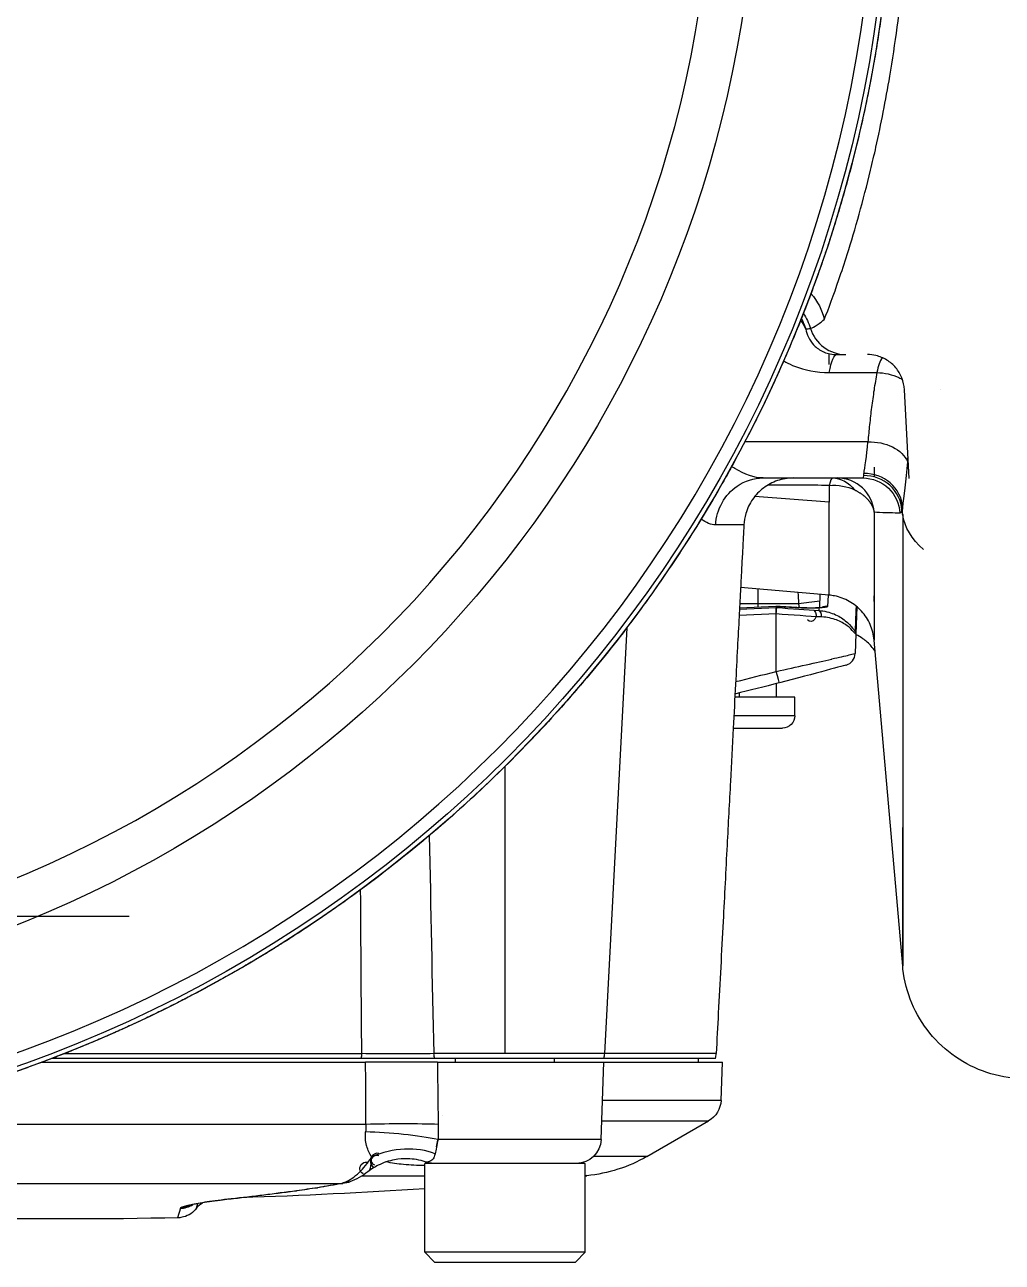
# Model space of a CAD drawing. Header units: millimetres. Extents: x 553637 to 584936, y 5008 to 53898.
# Drawn here: x 560039.1 to 560118.2, y 37616 to 37716.2 of the extents above; entities that cross this region are included whole.
import ezdxf

# ---------------------------------------------------------------- set-up
doc = ezdxf.new("R2010")
doc.units = ezdxf.units.MM
doc.header["$LTSCALE"] = 10
doc.header["$MEASUREMENT"] = 0
doc.layers.add('2', color=2, linetype='Continuous')

msp = doc.modelspace()

# ---------------------------------------------------------------- linework, layer by layer
at = {"layer": '2', "extrusion": (-1, 1.31047e-06, 1.33332e-29)}
for p, q in [((560108.25, 37707.57), (560108.25, 37707.57)), ((560108.26, 37707.6), (560108.26, 37707.6)), ((560104.19, 37688.69), (560104.19, 37689.55)), ((560104.81, 37689.49), (560105.54, 37689.49)), ((560104.2, 37688.02), (560108.06, 37688.02)), ((560110.66, 37679.44), (560110.28, 37686.64)), ((560107.33, 37682.41), (560097.37, 37682.41)), ((560107.83, 37680.37), (560107.83, 37679.57)), ((560098.84, 37679.49), (560106.93, 37679.49)), ((560104.19, 37678.89), (560104.19, 37677.53)), ((560109.8, 37678.27), (560109.8, 37678.27)), ((560104.19, 37677.53), (560098.17, 37677.99)), ((560110.14, 37676.53), (560110.08, 37676.9)), ((560104.19, 37673.78), (560104.19, 37673.78)), ((560104.19, 37670), (560097.02, 37670.63)), ((560098.41, 37670.51), (560098.41, 37669.33)), ((560098.41, 37669.33), (560101.73, 37669.33)), ((560103.43, 37668.99), (560103.47, 37670.07)), ((560104.1, 37670.01), (560104.06, 37669.09)), ((560099.9, 37668.49), (560096.9, 37668.35)), ((560096.93, 37668.87), (560099.91, 37669.01)), ((560099.88, 37669.08), (560096.94, 37668.94)), ((560099.88, 37669.08), (560096.94, 37668.94)), ((560099.91, 37668.49), (560099.9, 37668.49)), ((560099.91, 37669.01), (560099.95, 37669)), ((560099.91, 37663.83), (560099.91, 37668.49)), ((560103.35, 37668.98), (560103.35, 37668.76)), ((560106.43, 37669.07), (560106.36, 37666.86)), ((560087.81, 37667.36), (560086, 37632.88)), ((560106.36, 37666.86), (560106.3, 37665.28)), ((560110.14, 37639.97), (560107.83, 37666.37)), ((560099.91, 37662.83), (560099.91, 37661.74)), ((560101.41, 37661.74), (560096.56, 37661.74)), ((560096.91, 37662.08), (560096.91, 37661.74)), ((560101.41, 37660.24), (560101.41, 37661.74)), ((560101.41, 37660.24), (560096.48, 37660.24)), ((560096.43, 37659.24), (560100.41, 37659.24)), ((560077.96, 37632.88), (560077.96, 37656.13)), ((560040.5, 37632.19), (560066.68, 37632.19)), ((560042.31, 37632.88), (560066.34, 37632.88)), ((560042.61, 37632.88), (560042.61, 37633)), ((560072.49, 37632.19), (560095.55, 37632.19)), ((560073.96, 37632.19), (560073.96, 37632.49)), ((560081.2, 37632.88), (560081.2, 37632.88)), ((560081.96, 37632.19), (560081.96, 37632.49)), ((560084.43, 37632.49), (560084.43, 37632.49)), ((560084.48, 37632.88), (560084.48, 37632.88)), ((560085.74, 37625.92), (560085.96, 37632.19)), ((560093.61, 37632.19), (560093.61, 37632.49)), ((560095.44, 37629.09), (560095.55, 37632.19)), ((560095.44, 37629.09), (560085.85, 37629.09)), ((560066.7, 37627.14), (560022.08, 37627.14)), ((560085.8, 37627.43), (560094.44, 37627.43)), ((560089.44, 37624.55), (560094.44, 37627.43)), ((560085.74, 37625.92), (560072.54, 37625.92)), ((560089.44, 37624.55), (560085.13, 37624.55)), ((560084.46, 37623.99), (560071.46, 37623.99)), ((560071.46, 37616.79), (560071.46, 37623.99)), ((560084.46, 37616.79), (560084.46, 37623.99)), ((560020.61, 37622.35), (560064.6, 37622.35)), ((560066.41, 37622.99), (560071.46, 37622.99)), ((560084.46, 37622.99), (560084.59, 37622.99)), ((560061.27, 37621.81), (560061.27, 37621.81)), ((560051.69, 37620.36), (560051.46, 37619.58)), ((560052.75, 37620.71), (560052.75, 37620.71)), ((560053, 37620.36), (560053.11, 37620.74)), ((560084.46, 37616.79), (560071.46, 37616.79)), ((560072.26, 37615.99), (560071.46, 37616.79)), ((560083.66, 37615.99), (560084.46, 37616.79)), ((560072.26, 37615.99), (560083.66, 37615.99))]:
    msp.add_line(p, q, dxfattribs=at)
at = {"layer": '2'}
msp.add_line((560047.56, 37643.99, 9.82), (559987.56, 37643.99, 9.82), dxfattribs=at)
for centre, radius, start, end in [((560003.41, 37731.49), 91.36, 281.878, 78.1218), ((560003.41, 37731.49), 104.56, 276.2287, 353.7751), ((560105.3, 37665.31), 1, 285.6247, 357.9999), ((560030.02, 37934.45), 279.5, 283.7853, 284.4794), ((560093.05, 37632.99), 2, 345.5366, 356.9975)]:
    msp.add_arc(centre, radius, start, end, dxfattribs=at)
at = {"layer": '2', "extrusion": (3.3667e-22, 2.56909e-16, -1)}
for centre, radius, start, end in [((-560003.41, 37731.49), 105.99, 185.6479, 264.351), ((-560003.41, 37731.49), 105.63, 186.2249, 263.7714), ((-560003.41, 37731.49), 94.9, 188.0915, 261.884), ((-560030.02, 37934.49), 280.5, 255.5206, 256.2759), ((-560100.41, 37660.24), 1, 180.0001, 270.0001), ((-560093.44, 37629.16), 2, 182.0001, 240.0001), ((-560083.74, 37625.99), 2, 182.0001, 270.0001), ((-560072.18, 37625.99), 2, 270.0001, 290.1323), ((-560083.44, 37634.94), 12, 240.0001, 264.5206), ((-560042.61, 38060.63), 439.64, 264.5206, 264.5373), ((-560042.61, 38060.63), 439.64, 266.2371, 268.1745), ((-560054.59, 37619.15), 2, 37.4524, 56.0325), ((-560042.61, 38028.58), 409.09, 268.7485, 271.2516)]:
    msp.add_arc(centre, radius, start, end, dxfattribs=at)
for centre, major_axis, ratio, start_param, end_param in [((560102.14, 37731.4), (3.43, -64.98), 0.069768, -1.148788, -1.148787), ((560104.81, 37684.49), (0, -5), 0.173648, 2.356194, 3.141593), ((560107.69, 37680.29), (-2.99, 0.26), 0.705778, 1.385951, 2.777127), ((560104.44, 37676.49), (0, -3), 0.818599, 3.141622, 3.963812), ((560109.72, 37679.43), (4.61, -87.75), 0.000112, -1.557676, -1.557665), ((560109.22, 37689.95), (-0.7, 13.31), 0.069693, 2.877929, 2.948303), ((560103.89, 37669.12), (3.98, 0.34), 0.116108, -2.133383, -1.670532), ((560099.89, 37669.22), (4.01, 0.19), 0.034841, 1.491244, 1.574127), ((560099.91, 37668.58), (-0.024, 0.499), 0.001662, -0.034867, 0), ((560102.71, 37668.38), (0.037, -0.499), 0.846688, 3.924845, 7.066437), ((560099.91, 37663.86), (-0.25, 0.968), 0.008731, 3.141593, 4.678592), ((560065.44, 37632.99), (0, -2), 0.452614, 4.764779, 4.964822), ((560072.28, 37625.99), (0, -2), 0.981911, 3.477588, 3.477861), ((560066.69, 37623.61), (-0.298, -0.402), 0.918941, -0.243296, 2.898297), ((560055.33, 37620.58), (-3.64, -0.24), 0.111565, 0.042403, 0.279639)]:
    msp.add_ellipse(centre, major_axis=major_axis, ratio=ratio, start_param=start_param, end_param=end_param, dxfattribs=at)
at = {"layer": '2'}
for centre, major_axis, ratio, start_param, end_param in [((560097.56, 37690), (-4.82, -1.31), 0.716156, 3.213018, 3.442097), ((560104.84, 37676.49), (0, 3), 0.998883, 4.785777, 6.283185), ((560106.24, 37689.68), (-0.69, 10.19), 0.038681, 3.334822, 3.405737), ((560102.29, 37730.38), (-4.72, 89.9), 0.069693, 4.066446, 4.074437), ((559776.97, 37732.37), (-68.08, 920.88), 0.347253, 4.618234, 4.619208), ((560103.92, 37668.61), (-0.5, 0.017), 0.991158, 4.456704, 5.405428), ((560099.9, 37668.51), (0.01, 0.501), 0.00069, -1.605617, -0.039464), ((560099.91, 37668.51), (-0.044, -0.498), 0.003042, 1.536022, 3.102176), ((560103.3, 37668.48), (-0.037, 0.499), 0.846688, 6.093488, 6.283185), ((560103.3, 37668.26), (0.024, 0.499), 0.566908, 4.705155, 6.215227), ((560105.86, 37666.88), (-0.5, 0.017), 0.99266, 3.141593, 3.588231), ((560073.62, 37632.99), (0, 2), 0.717526, 1.623238, 1.823392), ((560069.03, 37626.97), (-5.1, -0.03), 0.04238, 3.949723, 5.186114), ((560068.98, 37625.74), (-5.08, 0.44), 0.131744, 3.949311, 5.193798), ((560069.19, 37621.67), (-4.95, -1.23), 0.657776, 3.882101, 4.961365), ((560067.55, 37624.15), (-0.306, -0.395), 0.9116, 3.420599, 6.562192), ((560067.58, 37624.34), (-0.341, -0.366), 0.885248, 3.570414, 6.712006), ((560062.46, 37623.99), (-0.32, 1.97), 0.744152, 2.992047, 3.141593), ((560064.5, 37624.34), (-0.34, 1.97), 0.737239, 2.985151, 3.141593), ((560064.77, 37624.41), (-0.64, 1.9), 0.678253, 2.839844, 3.141593), ((560064.5, 37624.34), (-0.34, 1.97), 0.737239, 3.400254, 3.401349), ((560055.59, 37623.11), (-0.22, 1.99), 0.687067, 3.026819, 3.141593), ((560060.83, 37623.75), (-0.27, 1.98), 0.682034, 3.010783, 3.141593), ((560051.65, 37622.35), (-1.91, 0.59), 0.997905, 1.890375, 2.423552), ((560051.78, 37622.46), (-0.84, 1.81), 0.98699, 2.72332, 3.113601)]:
    msp.add_ellipse(centre, major_axis=major_axis, ratio=ratio, start_param=start_param, end_param=end_param, dxfattribs=at)
for points, degree, knots in [([(560108.74, 37719.56), (560107.13, 37705.36), (560103.13, 37691.42), (560096.79, 37678.3), (560082.09, 37657.72), (560062.22, 37642.33), (560052.95, 37636.86), (560043.09, 37632.62), (560032.87, 37629.66)], 5, [-0.9996129, -0.9996129, -0.9996129, -0.9996129, -0.9996129, -0.9996129, -0.5, -0.5, -0.5, -0.1279723, -0.1279723, -0.1279723, -0.1279723, -0.1279723, -0.1279723]), ([(560103.8, 37692.33), (560104.15, 37693.22), (560104.56, 37694.32), (560104.98, 37695.56), (560105.2, 37696.2), (560105.43, 37696.88), (560105.65, 37697.59), (560106.3, 37699.66), (560106.95, 37701.97), (560107.54, 37704.41), (560107.69, 37705.03), (560107.84, 37705.66), (560107.98, 37706.29), (560108.39, 37708.15), (560108.77, 37710.07), (560109.1, 37712.02), (560109.54, 37714.65), (560109.9, 37717.34), (560110.16, 37720.07)], 3, [0, 0, 0, 0, 0.16429, 0.16429, 0.16429, 0.25, 0.25, 0.25, 0.5, 0.5, 0.5, 0.56377, 0.56377, 0.56377, 0.75, 0.75, 0.75, 1, 1, 1, 1]), ([(560102.68, 37691.6), (560102.74, 37691.61), (560102.86, 37691.67), (560103.05, 37691.78), (560103.05, 37691.78), (560103.06, 37691.79), (560103.06, 37691.79), (560103.25, 37691.9), (560103.49, 37692.06), (560103.8, 37692.33)], 3, [0.0000046, 0.0000046, 0.0000046, 0.0000046, 0.5000046, 0.5000046, 0.5000046, 0.5147874, 0.5147874, 0.5147874, 1, 1, 1, 1]), ([(560102.3, 37691.55), (560102.39, 37691.09), (560102.58, 37690.65), (560102.93, 37690.27), (560102.95, 37690.25), (560102.97, 37690.23), (560102.99, 37690.21), (560103.19, 37690.02), (560103.43, 37689.84), (560103.73, 37689.71), (560103.75, 37689.7), (560103.77, 37689.69), (560103.79, 37689.68), (560104.08, 37689.56), (560104.43, 37689.49), (560104.81, 37689.49)], 3, [0, 0, 0, 0, 0.475092, 0.475092, 0.475092, 0.5, 0.5, 0.5, 0.75, 0.75, 0.75, 0.765278, 0.765278, 0.765278, 1, 1, 1, 1]), ([(560102.68, 37691.6), (560102.86, 37691), (560103.25, 37690.45), (560103.76, 37690.07), (560104.27, 37689.7), (560104.9, 37689.49), (560105.54, 37689.49)], 3, [0, 0, 0, 0, 0.499995, 0.499995, 0.499995, 0.999995, 0.999995, 0.999995, 0.999995]), ([(560110.28, 37686.64), (560110.26, 37686.97), (560110.19, 37687.29), (560109.95, 37687.89), (560109.79, 37688.17), (560109.38, 37688.66), (560109.13, 37688.87), (560108.59, 37689.21), (560108.29, 37689.33), (560107.75, 37689.46), (560107.52, 37689.49), (560107.29, 37689.49)], 3, [0, 0, 0, 0, 0.975443, 0.975443, 1.930576, 1.930576, 2.886271, 2.886271, 3.843042, 3.843042, 4.537068, 4.537068, 4.537068, 4.537068]), ([(560100.51, 37688.97), (560100.73, 37688.84), (560100.98, 37688.72), (560101.23, 37688.61), (560101.28, 37688.59), (560101.34, 37688.57), (560101.39, 37688.55), (560102.2, 37688.23), (560103.16, 37688.02), (560104.2, 37688.02)], 3, [0.6746539, 0.6746539, 0.6746539, 0.6746539, 0.75, 0.75, 0.75, 0.7651723, 0.7651723, 0.7651723, 1, 1, 1, 1]), ([(560108.06, 37688.02), (560108.02, 37687.79), (560107.97, 37687.56), (560107.93, 37687.32), (560107.89, 37687.08), (560107.85, 37686.84), (560107.82, 37686.6), (560107.78, 37686.37), (560107.75, 37686.14), (560107.72, 37685.91), (560107.68, 37685.67), (560107.65, 37685.43), (560107.62, 37685.2), (560107.59, 37684.96), (560107.56, 37684.74), (560107.54, 37684.51), (560107.51, 37684.28), (560107.48, 37684.03), (560107.46, 37683.8), (560107.43, 37683.57), (560107.41, 37683.35), (560107.39, 37683.12), (560107.37, 37682.89), (560107.35, 37682.65), (560107.33, 37682.41)], 3, [0, 0, 0, 0, 0.125, 0.125, 0.125, 0.25, 0.25, 0.25, 0.375, 0.375, 0.375, 0.5, 0.5, 0.5, 0.625, 0.625, 0.625, 0.75, 0.75, 0.75, 0.875, 0.875, 0.875, 1, 1, 1, 1]), ([(560108.06, 37688.02), (560108.67, 37688.02), (560109.3, 37687.87), (560109.84, 37687.62), (560109.94, 37687.57), (560110.03, 37687.52), (560110.12, 37687.47)], 3, [0.4116469, 0.4116469, 0.4116469, 0.4116469, 0.9116469, 0.9116469, 0.9116469, 1, 1, 1, 1]), ([(560098.84, 37679.49), (560098.14, 37679.49), (560097.35, 37679.76), (560096.55, 37680.26), (560096.49, 37680.29), (560096.44, 37680.33), (560096.38, 37680.36), (560096.35, 37680.38), (560096.33, 37680.4), (560096.3, 37680.42)], 3, [0.4484139, 0.4484139, 0.4484139, 0.4484139, 0.9484139, 0.9484139, 0.9484139, 0.9823521, 0.9823521, 0.9823521, 1, 1, 1, 1]), ([(560095.01, 37675.69), (560095.07, 37676.95), (560095.74, 37678.16), (560096.75, 37678.84), (560097.37, 37679.26), (560098.1, 37679.49), (560098.84, 37679.49)], 3, [0.0000017, 0.0000017, 0.0000017, 0.0000017, 0.6215101, 0.6215101, 0.6215101, 1, 1, 1, 1]), ([(560101.28, 37679.49), (560100.85, 37679.49), (560100.41, 37679.41), (560099.6, 37679.14), (560099.21, 37678.93), (560098.54, 37678.42), (560098.24, 37678.11), (560097.75, 37677.41), (560097.56, 37677.02), (560097.36, 37676.31), (560097.31, 37676), (560097.29, 37675.69)], 3, [0, 0, 0, 0, 1.300499, 1.300499, 2.573994, 2.573994, 3.848249, 3.848249, 5.123958, 5.123958, 6.049467, 6.049467, 6.049467, 6.049467]), ([(560106.93, 37679.49), (560107.69, 37679.49), (560108.44, 37679.18), (560108.99, 37678.66), (560109.54, 37678.14), (560109.88, 37677.4), (560109.92, 37676.65)], 3, [0, 0, 0, 0, 0.5, 0.5, 0.5, 1, 1, 1, 1]), ([(560110.08, 37676.9), (560110.03, 37677.65), (560109.67, 37678.38), (560109.11, 37678.9), (560108.54, 37679.41), (560107.76, 37679.7), (560106.99, 37679.68)], 3, [0.0000019, 0.0000019, 0.0000019, 0.0000019, 0.5000019, 0.5000019, 0.5000019, 1, 1, 1, 1]), ([(560110.14, 37677.11), (560110.08, 37677.86), (560109.72, 37678.58), (560109.14, 37679.09), (560108.57, 37679.59), (560107.78, 37679.87), (560107.01, 37679.85)], 3, [0.0000018, 0.0000018, 0.0000018, 0.0000018, 0.5, 0.5, 0.5, 0.9999971, 0.9999971, 0.9999971, 0.9999971]), ([(560104.19, 37670), (560104.19, 37670.01), (560104.19, 37670.06), (560104.19, 37670.17), (560104.19, 37670.82), (560104.19, 37673.34), (560104.19, 37677.53)], 3, [0.4132142, 0.4132142, 0.4132142, 0.4132142, 0.5, 0.5, 0.5, 1, 1, 1, 1]), ([(560109.92, 37676.65), (560109.65, 37676.65), (560109.39, 37676.66), (560109.14, 37676.66), (560109.02, 37676.67), (560108.9, 37676.67), (560108.78, 37676.67), (560108.43, 37676.68), (560108.1, 37676.69), (560107.83, 37676.71)], 3, [0, 0, 0, 0, 0.336859, 0.336859, 0.336859, 0.5, 0.5, 0.5, 1, 1, 1, 1]), ([(560107.83, 37676.71), (560107.83, 37671.4), (560107.83, 37668), (560107.83, 37666.83), (560107.83, 37666.52), (560107.83, 37666.37), (560107.83, 37666.37)], 3, [0, 0, 0, 0, 0.5, 0.5, 0.5, 0.6316958, 0.6316958, 0.6316958, 0.6316958]), ([(560110.14, 37676.53), (560110.14, 37667.83), (560110.14, 37660.31), (560110.14, 37654.44), (560110.14, 37648.57), (560110.14, 37644.35), (560110.14, 37642.05), (560110.14, 37640.89), (560110.14, 37640.21), (560110.14, 37640.03), (560110.14, 37639.84), (560110.14, 37640.14), (560110.14, 37640.91), (560110.14, 37642.47), (560110.14, 37645.96), (560110.14, 37651.18)], 3, [0.0000004, 0.0000004, 0.0000004, 0.0000004, 0.2500004, 0.2500004, 0.2500004, 0.5000004, 0.5000004, 0.5000004, 0.6255446, 0.6255446, 0.6255446, 0.7500004, 0.7500004, 0.7500004, 1, 1, 1, 1]), ([(560097.29, 37675.69), (560097.29, 37675.69), (560097.2, 37675.69), (560097.01, 37675.69), (560096.67, 37675.69), (560096, 37675.69), (560095.01, 37675.69)], 3, [0.5733809, 0.5733809, 0.5733809, 0.5733809, 0.7213026, 0.7213026, 0.7213026, 0.9999984, 0.9999984, 0.9999984, 0.9999984]), ([(560097.29, 37675.69), (560097.27, 37675.36), (560097.26, 37675.03), (560097.22, 37674.3), (560097.2, 37673.9), (560097.15, 37673.02), (560097.12, 37672.54), (560097.07, 37671.48), (560097.04, 37670.91), (560096.97, 37669.64), (560096.94, 37668.95), (560096.86, 37667.44), (560096.81, 37666.61), (560096.72, 37664.78), (560096.67, 37663.79), (560096.55, 37661.6), (560096.49, 37660.41), (560096.35, 37657.79), (560096.28, 37656.36), (560096.11, 37653.21), (560096.02, 37651.49), (560095.82, 37647.71), (560095.72, 37645.65), (560095.48, 37641.12), (560095.35, 37638.64), (560095.16, 37635.07), (560095.1, 37633.98), (560095.05, 37632.88)], 3, [0, 0, 0, 0, 1, 1, 2.2, 2.2, 3.64, 3.64, 5.368, 5.368, 7.4416, 7.4416, 9.92992, 9.92992, 12.915904, 12.915904, 16.499085, 16.499085, 20.798902, 20.798902, 25.958682, 25.958682, 32.150419, 32.150419, 39.580502, 39.580502, 42.872765, 42.872765, 42.872765, 42.872765]), ([(560107.83, 37666.37), (560107.79, 37666.8), (560107.68, 37667.23), (560107.34, 37668.02), (560107.1, 37668.38), (560106.53, 37669.01), (560106.19, 37669.29), (560105.45, 37669.71), (560105.04, 37669.86), (560104.48, 37669.97), (560104.34, 37669.99), (560104.19, 37670)], 3, [0.000063, 0.000063, 0.000063, 0.000063, 1.299711, 1.299711, 2.573179, 2.573179, 3.847778, 3.847778, 5.122947, 5.122947, 5.562688, 5.562688, 5.562688, 5.562688]), ([(560100.22, 37669.09), (560100.62, 37669.06), (560101.03, 37669.03), (560101.79, 37668.99), (560102.15, 37668.97), (560102.79, 37668.96), (560103.06, 37668.97), (560103.27, 37668.98)], 3, [0, 0, 0, 0, 1.229239, 1.229239, 2.468037, 2.468037, 3.714753, 3.714753, 3.714753, 3.714753]), ([(560103.27, 37668.98), (560103.37, 37668.99), (560103.47, 37668.99), (560103.61, 37669.01), (560103.66, 37669.01), (560103.69, 37669.02), (560103.69, 37669.02), (560103.69, 37669.02)], 3, [0, 0, 0, 0, 0.589214, 0.589214, 1.105163, 1.105163, 1.290273, 1.290273, 1.290273, 1.290273]), ([(560107.91, 37665.48), (560107.82, 37665.61), (560107.71, 37665.74), (560107.4, 37666.09), (560107.17, 37666.3), (560106.74, 37666.6), (560106.55, 37666.71), (560106.36, 37666.81)], 3, [10.727233, 10.727233, 10.727233, 10.727233, 11.25133, 11.25133, 12.187118, 12.187118, 12.851665, 12.851665, 12.851665, 12.851665]), ([(560099.91, 37663.83), (560101.57, 37664.19), (560103.2, 37664.56), (560104.39, 37664.83), (560104.39, 37664.83), (560104.4, 37664.83), (560104.4, 37664.84), (560104.99, 37664.97), (560105.48, 37665.08), (560105.8, 37665.16), (560106.13, 37665.24), (560106.3, 37665.28), (560106.3, 37665.28)], 3, [0, 0, 0, 0, 0.00505707, 0.00505707, 0.00505707, 0.00507011, 0.00507011, 0.00507011, 0.00760517, 0.00760517, 0.00760517, 0.01014022, 0.01014022, 0.01014022, 0.01014022]), ([(560105.57, 37664.35), (560105.57, 37664.35), (560104.95, 37664.18), (560103.95, 37663.9), (560102.95, 37663.63), (560101.56, 37663.26), (560100.16, 37662.9)], 3, [0, 0, 0, 0, 0.004281883, 0.004281883, 0.004281883, 0.008563766, 0.008563766, 0.008563766, 0.008563766]), ([(560119.75, 37630.85), (560118.8, 37630.88), (560117.84, 37631.06), (560116.05, 37631.65), (560115.19, 37632.08), (560113.63, 37633.16), (560112.93, 37633.81), (560111.74, 37635.28), (560111.24, 37636.1), (560110.51, 37637.84), (560110.27, 37638.78), (560110.15, 37639.8), (560110.14, 37639.89), (560110.14, 37639.97)], 3, [0, 0, 0, 0, 2.853609, 2.853609, 5.684101, 5.684101, 8.514313, 8.514313, 11.346228, 11.346228, 14.176704, 14.176704, 14.438353, 14.438353, 14.438353, 14.438353]), ([(560066.32, 37632.49), (560062.57, 37632.49), (560058.61, 37632.49), (560050.44, 37632.49), (560046.25, 37632.49), (560041.8, 37632.49), (560041.54, 37632.49), (560041.29, 37632.49)], 3, [0, 0, 0, 0, 1.259571, 1.259571, 2.519085, 2.519085, 2.59524, 2.59524, 2.59524, 2.59524]), ([(560072.23, 37632.49), (560071.86, 37632.49), (560071.43, 37632.49), (560070.48, 37632.49), (560069.97, 37632.49), (560068.91, 37632.49), (560068.36, 37632.49), (560067.3, 37632.49), (560066.79, 37632.49), (560066.32, 37632.49)], 3, [0.0000023, 0.0000023, 0.0000023, 0.0000023, 0.1599267, 0.1599267, 0.3212832, 0.3212832, 0.4830252, 0.4830252, 0.6433473, 0.6433473, 0.6433473, 0.6433473]), ([(560072.19, 37632.88), (560071.45, 37632.86), (560070.47, 37632.86), (560069.42, 37632.86), (560068.38, 37632.86), (560067.28, 37632.86), (560066.34, 37632.88)], 3, [0, 0, 0, 0, 0.5, 0.5, 0.5, 1, 1, 1, 1]), ([(560072.49, 37632.19), (560072.12, 37632.19), (560071.7, 37632.19), (560070.76, 37632.19), (560070.25, 37632.19), (560069.19, 37632.19), (560068.65, 37632.19), (560067.62, 37632.19), (560067.14, 37632.19), (560066.68, 37632.19)], 3, [0, 0, 0, 0, 0.152457, 0.152457, 0.3124704, 0.3124704, 0.4729586, 0.4729586, 0.6258815, 0.6258815, 0.6258815, 0.6258815]), ([(560085.94, 37632.49), (560085.94, 37632.49), (560085.93, 37632.49), (560085.81, 37632.49), (560085.51, 37632.49), (560084.55, 37632.49), (560083.89, 37632.49), (560082.29, 37632.49), (560081.37, 37632.49), (560079.39, 37632.49), (560078.35, 37632.49), (560076.35, 37632.49), (560075.42, 37632.49), (560073.68, 37632.49), (560072.9, 37632.49), (560072.23, 37632.49)], 3, [0.501019, 0.501019, 0.501019, 0.501019, 0.575541, 0.575541, 0.887291, 0.887291, 1.200091, 1.200091, 1.512888, 1.512888, 1.824634, 1.824634, 2.112553, 2.112553, 2.400537, 2.400537, 2.400537, 2.400537]), ([(560086, 37632.88), (560086, 37632.88), (560085.7, 37632.88), (560085.12, 37632.88), (560084.45, 37632.88), (560083.41, 37632.88), (560082.16, 37632.88), (560080.9, 37632.88), (560079.43, 37632.88), (560077.96, 37632.88)], 3, [0.0000124, 0.0000124, 0.0000124, 0.0000124, 0.215135, 0.215135, 0.215135, 0.465135, 0.465135, 0.465135, 0.7151226, 0.7151226, 0.7151226, 0.7151226]), ([(560094.99, 37632.49), (560094.99, 37632.49), (560094.08, 37632.49), (560090.77, 37632.49), (560088.63, 37632.49), (560085.94, 37632.49)], 3, [0, 0, 0, 0, 1.691502, 1.691502, 3.130307, 3.130307, 3.130307, 3.130307]), ([(560095.05, 37632.88), (560095.05, 37632.88), (560094.13, 37632.88), (560092.35, 37632.88), (560090.83, 37632.88), (560088.69, 37632.88), (560086, 37632.88)], 3, [0.0748032, 0.0748032, 0.0748032, 0.0748032, 0.5748032, 0.5748032, 0.5748032, 1, 1, 1, 1]), ([(560067.19, 37624.52), (560067.01, 37624.76), (560066.86, 37625.05), (560066.77, 37625.39), (560066.77, 37625.41), (560066.76, 37625.43), (560066.75, 37625.45), (560066.67, 37625.78), (560066.64, 37626.15), (560066.68, 37626.54)], 3, [0, 0, 0, 0, 0.001219251, 0.001219251, 0.001219251, 0.001298647, 0.001298647, 0.001298647, 0.002438503, 0.002438503, 0.002438503, 0.002438503]), ([(560072.54, 37625.92), (560072.49, 37625.69), (560072.45, 37625.48), (560072.41, 37625.3), (560072.37, 37625.1), (560072.33, 37624.92), (560072.3, 37624.77)], 3, [0, 0, 0, 0, 0.00069762, 0.00069762, 0.00069762, 0.001472563, 0.001472563, 0.001472563, 0.001472563]), ([(560065, 37622.47), (560065.39, 37622.63), (560065.78, 37622.89), (560066.16, 37623.25), (560066.51, 37623.59), (560066.85, 37624.01), (560067.17, 37624.49), (560067.18, 37624.5), (560067.18, 37624.51), (560067.19, 37624.52)], 3, [0, 0, 0, 0, 0.001900691, 0.001900691, 0.001900691, 0.003707215, 0.003707215, 0.003707215, 0.003745703, 0.003745703, 0.003745703, 0.003745703]), ([(560066.87, 37623.32), (560066.9, 37623.34), (560066.94, 37623.37), (560066.96, 37623.41), (560066.98, 37623.43), (560067, 37623.45), (560067.01, 37623.48), (560067.06, 37623.57), (560067.09, 37623.69), (560067.11, 37623.83), (560067.11, 37623.85), (560067.12, 37623.87), (560067.12, 37623.88), (560067.14, 37624.06), (560067.16, 37624.27), (560067.19, 37624.52)], 3, [0.001640056, 0.001640056, 0.001640056, 0.001640056, 0.001964898, 0.001964898, 0.001964898, 0.002167636, 0.002167636, 0.002167636, 0.002947347, 0.002947347, 0.002947347, 0.003037217, 0.003037217, 0.003037217, 0.003929797, 0.003929797, 0.003929797, 0.003929797]), ([(560071.49, 37624.11), (560071.3, 37624.18), (560071.06, 37624.25), (560070.57, 37624.34), (560070.32, 37624.36), (560069.73, 37624.38), (560069.37, 37624.35), (560068.57, 37624.2), (560068.11, 37624.05), (560067.4, 37623.69), (560067.13, 37623.52), (560066.87, 37623.32)], 3, [0, 0, 0, 0, 0.966194, 0.966194, 1.769845, 1.769845, 2.86089, 2.86089, 4.295751, 4.295751, 5.281533, 5.281533, 5.281533, 5.281533]), ([(560071.46, 37623.81), (560070.87, 37623.82), (560070.3, 37623.85), (560069.75, 37623.9), (560069.26, 37623.95), (560068.78, 37624.02), (560068.33, 37624.11)], 3, [0.005762874, 0.005762874, 0.005762874, 0.005762874, 0.008128739, 0.008128739, 0.008128739, 0.01024364, 0.01024364, 0.01024364, 0.01024364]), ([(560072.3, 37624.77), (560072.26, 37624.57), (560072.21, 37624.45), (560072.15, 37624.36), (560072.11, 37624.31), (560072.08, 37624.28), (560072.04, 37624.25), (560071.99, 37624.21), (560071.94, 37624.18), (560071.88, 37624.16), (560071.87, 37624.15), (560071.86, 37624.15), (560071.85, 37624.14), (560071.81, 37624.13), (560071.77, 37624.12), (560071.74, 37624.11), (560071.66, 37624.1), (560071.59, 37624.09), (560071.54, 37624.1), (560071.52, 37624.1), (560071.51, 37624.1), (560071.49, 37624.11)], 3, [0, 0, 0, 0, 0.001022203, 0.001022203, 0.001022203, 0.001528604, 0.001528604, 0.001528604, 0.002292906, 0.002292906, 0.002292906, 0.002466733, 0.002466733, 0.002466733, 0.003057208, 0.003057208, 0.003057208, 0.004335291, 0.004335291, 0.004335291, 0.004860359, 0.004860359, 0.004860359, 0.004860359]), ([(560055.81, 37621.12), (560055.05, 37621.03), (560054.39, 37620.95), (560053.33, 37620.79), (560052.92, 37620.71), (560052.64, 37620.64), (560052.59, 37620.63), (560052.57, 37620.62), (560052.56, 37620.62), (560052.56, 37620.62)], 3, [0, 0, 0, 0, 3.170236, 3.170236, 6.270891, 6.270891, 7.225529, 7.225529, 7.514728, 7.514728, 7.514728, 7.514728]), ([(560053, 37620.36), (560052.87, 37620.19), (560052.71, 37620.04), (560052.35, 37619.8), (560052.15, 37619.71), (560051.81, 37619.62), (560051.67, 37619.59), (560051.53, 37619.59)], 3, [0, 0, 0, 0, 0.651497, 0.651497, 1.288719, 1.288719, 1.706784, 1.706784, 1.706784, 1.706784])]:
    msp.add_open_spline(points, degree=degree, knots=knots, dxfattribs=at)
for points, degree in [([(560102.72, 37694.42), (560103.26, 37693.8), (560103.63, 37693.07), (560103.8, 37692.33)], 3), ([(560101.94, 37692.4), (560102.09, 37692.13), (560102.21, 37691.84), (560102.3, 37691.55)], 3), ([(560102.11, 37692.83), (560102.35, 37692.45), (560102.54, 37692.04), (560102.68, 37691.6)], 3), ([(560102.3, 37691.55), (560102.43, 37691.57), (560102.55, 37691.59), (560102.68, 37691.6)], 3), ([(560108.49, 37689.23), (560108.3, 37688.98), (560108.15, 37688.56), (560108.06, 37688.02)], 3), ([(560113.24, 37686.64), (560113.24, 37686.64), (560113.24, 37686.64), (560113.24, 37686.64)], 3), ([(560107.01, 37679.85), (560107.05, 37680.33), (560107.25, 37681.25), (560107.33, 37682.41)], 3), ([(560107.13, 37680.73), (560107.13, 37680.73), (560107.14, 37680.73), (560107.14, 37680.73)], 3), ([(560110.14, 37677.11), (560110.24, 37677.95), (560110.45, 37679.25), (560110.55, 37680.8)], 3), ([(560110.55, 37680.8), (560110.56, 37680.9), (560110.56, 37681.01), (560110.57, 37681.11)], 3), ([(560098.84, 37679.49), (560098.84, 37679.49), (560098.84, 37679.49), (560098.83, 37679.49)], 3), ([(560104.44, 37679.49), (560104.39, 37679.49), (560104.3, 37679.28), (560104.19, 37678.89)], 3), ([(560106.93, 37679.49), (560106.96, 37679.49), (560106.98, 37679.55), (560106.99, 37679.68)], 3), ([(560107, 37679.72), (560107, 37679.72), (560107, 37679.72), (560107, 37679.72)], 3), ([(560107.72, 37679.79), (560107.72, 37679.79), (560107.72, 37679.79), (560107.72, 37679.79)], 3), ([(560104.19, 37678.89), (560102.54, 37678.9), (560100.88, 37678.91), (560099.23, 37678.92)], 3), ([(560104.19, 37678.89), (560104.93, 37678.94), (560105.65, 37678.82), (560106.24, 37678.53)], 3), ([(560106.24, 37678.53), (560106.81, 37678.25), (560107.26, 37677.91), (560107.58, 37677.53), (560107.77, 37677.12), (560107.83, 37676.71)], 5), ([(560095.01, 37675.69), (560094.64, 37675.69), (560094.24, 37675.86), (560093.83, 37676.16)], 3), ([(560108, 37676.7), (560108, 37676.7), (560108, 37676.7), (560108, 37676.7)], 3), ([(560110.08, 37676.9), (560110.03, 37676.72), (560109.98, 37676.65), (560109.92, 37676.65)], 3), ([(560111.82, 37673.69), (560110.88, 37674.53), (560110.28, 37675.52), (560110.14, 37676.53)], 3), ([(560104.19, 37673.96), (560104.19, 37673.96), (560104.19, 37673.96), (560104.19, 37673.96)], 3), ([(560096.96, 37669.33), (560097.43, 37669.33), (560097.92, 37669.33), (560098.41, 37669.33)], 3), ([(560098.41, 37669.33), (560098.41, 37669.22), (560098.41, 37669.11), (560098.41, 37669.01)], 3), ([(560101.78, 37668.99), (560101.76, 37669.1), (560101.74, 37669.21), (560101.73, 37669.33)], 3), ([(560107.83, 37669.5), (560107.83, 37669.64), (560107.83, 37669.79), (560107.83, 37669.95)], 3), ([(560099.88, 37669.08), (560099.99, 37669.08), (560100.11, 37669.09), (560100.22, 37669.09)], 3), ([(560099.91, 37669.01), (560099.91, 37669.01), (560099.91, 37669.01), (560099.91, 37669.01)], 3), ([(560103.59, 37668.24), (560102.5, 37668.29), (560101.22, 37668.38), (560099.91, 37668.49)], 3), ([(560099.95, 37669), (560101.16, 37668.9), (560102.35, 37668.81), (560103.35, 37668.76)], 3), ([(560100.21, 37669.09), (560100.22, 37669.09), (560100.22, 37669.09), (560100.22, 37669.09)], 3), ([(560103.35, 37668.98), (560102.67, 37668.93), (560101.48, 37668.99), (560100.21, 37669.09)], 3), ([(560100.22, 37669.09), (560100.22, 37669.09), (560100.22, 37669.09), (560100.22, 37669.09)], 3), ([(560104.06, 37669.09), (560104.06, 37668.99), (560103.8, 37669), (560103.35, 37668.98)], 3), ([(560103.35, 37668.76), (560103.81, 37668.73), (560104.64, 37668.52), (560105.55, 37667.95), (560106.15, 37667.29), (560106.31, 37667.02), (560106.32, 37667.08)], 3), ([(560106.36, 37666.86), (560106.36, 37666.8), (560106.22, 37666.99), (560105.69, 37667.54), (560104.83, 37668.03), (560104.03, 37668.22), (560103.59, 37668.24)], 3), ([(560103.63, 37668.99), (560103.63, 37668.99), (560103.63, 37668.99), (560103.63, 37668.99)], 3), ([(560103.95, 37669.01), (560103.95, 37669.01), (560103.95, 37669.01), (560103.95, 37669.01)], 3), ([(560106.32, 37667.08), (560106.33, 37667.5), (560106.36, 37668.18), (560106.4, 37669.1)], 3), ([(560071.83, 37650.53), (560071.95, 37644.65), (560072.06, 37638.77), (560072.19, 37632.88)], 3), ([(560066.25, 37646.12), (560066.28, 37641.71), (560066.31, 37637.29), (560066.34, 37632.88)], 3), ([(560066.7, 37627.14), (560066.7, 37628.82), (560066.69, 37630.51), (560066.68, 37632.19)], 3), ([(560077.96, 37632.88), (560076.35, 37632.88), (560074.74, 37632.88), (560073.31, 37632.88), (560072.19, 37632.88)], 4), ([(560072.49, 37632.19), (560072.51, 37630.51), (560072.53, 37628.82), (560072.55, 37627.14)], 3), ([(560083.53, 37632.88), (560083.53, 37632.88), (560083.53, 37632.88), (560083.53, 37632.88)], 3), ([(560084.48, 37632.88), (560084.48, 37632.88), (560084.48, 37632.88), (560084.48, 37632.88)], 3), ([(560086, 37632.88), (560086, 37632.75), (560085.98, 37632.61), (560085.94, 37632.49)], 3), ([(560066.7, 37627.14), (560066.71, 37626.94), (560066.7, 37626.74), (560066.68, 37626.54)], 3), ([(560072.55, 37627.14), (560072.56, 37626.73), (560072.55, 37626.32), (560072.54, 37625.92)], 3), ([(560072.41, 37625.33), (560072.45, 37625.5), (560072.49, 37625.7), (560072.54, 37625.92)], 3), ([(560067.15, 37624.58), (560067.15, 37624.58), (560067.15, 37624.58), (560067.15, 37624.58)], 3), ([(560066.87, 37623.32), (560066.42, 37622.97), (560065.92, 37622.69), (560065.41, 37622.51)], 3), ([(560060.92, 37621.76), (560061.49, 37621.84), (560062.04, 37621.92), (560062.56, 37622.01)], 3), ([(560062.78, 37622.02), (560062.24, 37621.93), (560061.68, 37621.85), (560061.09, 37621.77)], 3), ([(560062.56, 37622.01), (560063.25, 37622.12), (560063.91, 37622.23), (560064.6, 37622.35)], 3), ([(560064.83, 37622.37), (560064.14, 37622.25), (560063.48, 37622.13), (560062.78, 37622.02)], 3), ([(560064.6, 37622.35), (560064.73, 37622.38), (560064.86, 37622.42), (560065, 37622.47)], 3), ([(560065.41, 37622.51), (560065.22, 37622.45), (560065.03, 37622.4), (560064.83, 37622.37)], 3), ([(560051.83, 37620.46), (560052.24, 37620.66), (560053.6, 37620.88), (560055.65, 37621.11)], 3), ([(560055.65, 37621.11), (560057.4, 37621.31), (560059.16, 37621.52), (560060.92, 37621.76)], 3), ([(560061.09, 37621.77), (560059.33, 37621.53), (560057.57, 37621.31), (560055.81, 37621.12)], 3), ([(560052.74, 37620.71), (560052.74, 37620.71), (560052.74, 37620.71), (560052.74, 37620.71)], 3)]:
    msp.add_open_spline(points, degree=degree, dxfattribs=at)
msp.add_rational_spline([(560099.91, 37669.01), (560099.95, 37669.04), (560100.21, 37669.09)], [1.0014126474, 1.00140162438, 1.00131592304], degree=2, dxfattribs=at)

doc.saveas('drawing.dxf')
